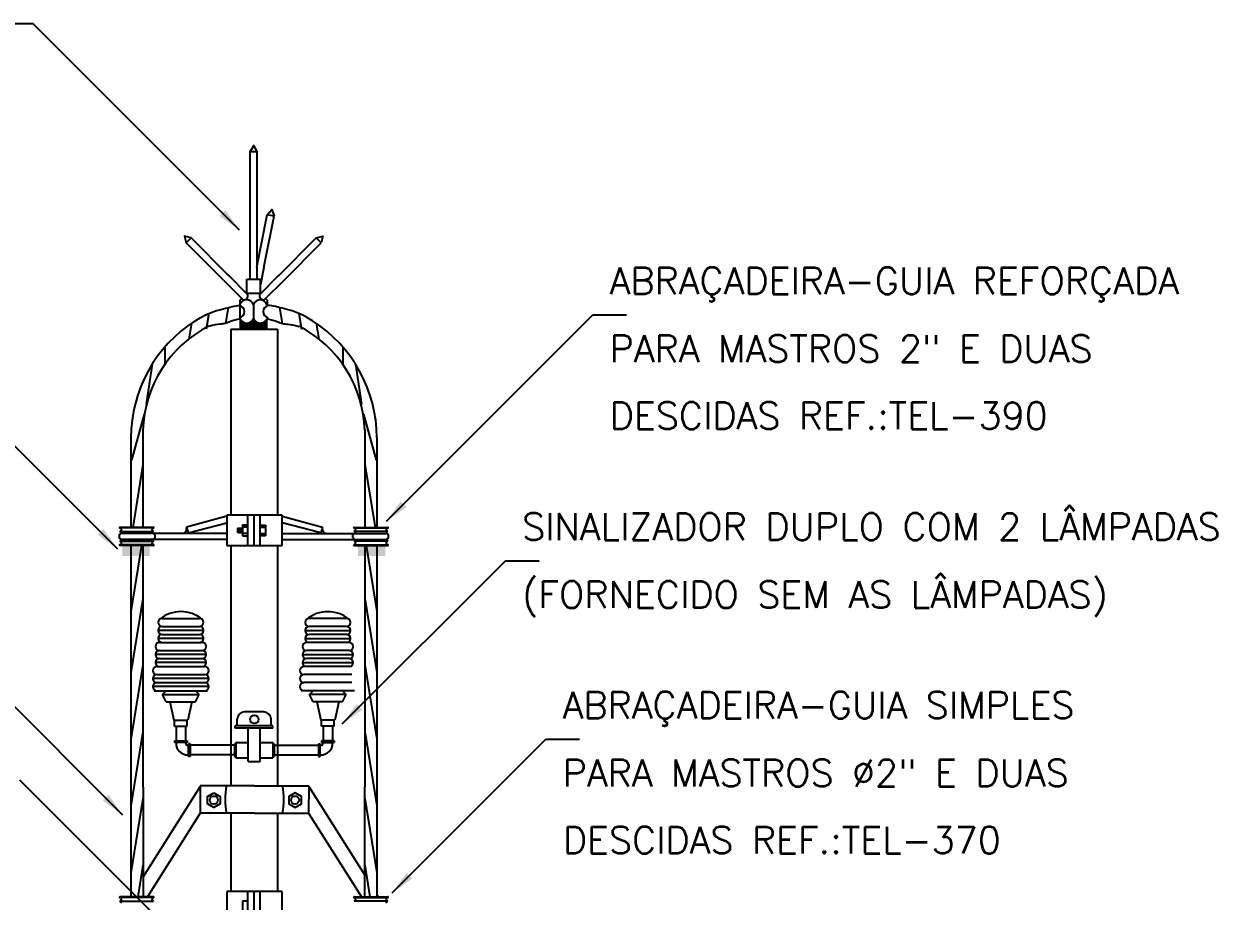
# Model space of a CAD drawing. Header units: millimetres. Extents: x -6195.1 to -6177.1, y -4661.3 to -4645.
# Drawn here: x -6186.44 to -6177.56, y -4651.89 to -4645.37 of the extents above; entities that cross this region are included whole.
import ezdxf
from ezdxf.enums import TextEntityAlignment as Align

# ---------------------------------------------------------------- set-up
doc = ezdxf.new("R2010")
doc.units = ezdxf.units.MM
doc.header["$LTSCALE"] = 10
doc.layers.add('Termotécnica', color=7, linetype='Continuous')
doc.styles.add('r80', font='romans.shx')

# ---------------------------------------------------------------- blocks, each defined once
blk = doc.blocks.new('*X4')
at = {"color": 0}
for p, q in [((221.636, 187.654), (221.658, 187.654)), ((221.636, 187.617), (221.696, 187.617)), ((221.636, 187.579), (221.76, 187.579)), ((221.636, 187.542), (222.576, 187.542)), ((221.636, 187.504), (222.576, 187.504)), ((221.636, 187.467), (222.576, 187.467)), ((221.636, 187.429), (222.576, 187.429)), ((221.636, 187.392), (222.576, 187.392)), ((221.969, 187.579), (222.25, 187.579)), ((222.033, 187.617), (222.187, 187.617)), ((222.072, 187.654), (222.148, 187.654)), ((222.099, 187.692), (222.121, 187.692)), ((222.46, 187.579), (222.576, 187.579)), ((222.523, 187.617), (222.576, 187.617)), ((222.562, 187.654), (222.576, 187.654))]:
    blk.add_line(p, q, dxfattribs=at)

msp = doc.modelspace()

# ---------------------------------------------------------------- linework, layer by layer
at = {"layer": 'Termotécnica', "color": 2}
for p, q in [((-6186.3699, -4645.3655), (-6186.6199, -4645.3655)), ((-6184.8344, -4646.901), (-6186.3699, -4645.3655)), ((-6183.742, -4649.0646), (-6182.2065, -4647.5291)), ((-6182.2065, -4647.5291), (-6181.9565, -4647.5291)), ((-6185.7392, -4649.2739), (-6187.2747, -4647.7384)), ((-6184.0704, -4650.5724), (-6182.8568, -4649.3588)), ((-6182.8568, -4649.3588), (-6182.6068, -4649.3588)), ((-6185.7026, -4651.2506), (-6187.238, -4649.7151)), ((-6183.6981, -4651.8285), (-6182.5553, -4650.6857)), ((-6182.5553, -4650.6857), (-6182.3053, -4650.6857)), ((-6184.9314, -4652.5277), (-6186.4668, -4650.9922))]:
    msp.add_line(p, q, dxfattribs=at)
at = {"layer": 'Termotécnica', "color": 2, "ltscale": 5}
for p, q in [((-6184.7542, -4647.2656), (-6184.7543, -4646.3129)), ((-6184.7027, -4647.2656), (-6184.7028, -4646.3129)), ((-6184.7047, -4647.1753), (-6184.6285, -4646.7854)), ((-6184.6529, -4647.1788), (-6184.5779, -4646.7953)), ((-6184.9545, -4647.2708), (-6185.2309, -4646.9946)), ((-6184.9135, -4647.239), (-6185.1944, -4646.9582)), ((-6184.5445, -4647.239), (-6184.2636, -4646.958)), ((-6184.5035, -4647.2708), (-6184.2272, -4646.9944)), ((-6184.6529, -4647.1788), (-6184.6774, -4647.304)), ((-6184.9545, -4647.2708), (-6184.8087, -4647.4166)), ((-6184.7723, -4647.3802), (-6184.9193, -4647.2333)), ((-6184.7799, -4647.3686), (-6184.7799, -4647.2656)), ((-6184.7799, -4647.2656), (-6184.6769, -4647.2656)), ((-6184.6856, -4647.3802), (-6184.5387, -4647.2332)), ((-6184.6774, -4647.3686), (-6184.6774, -4647.2656)), ((-6184.5035, -4647.2708), (-6184.6492, -4647.4166)), ((-6184.7799, -4647.3686), (-6184.6774, -4647.3686)), ((-6184.8314, -4647.4527), (-6184.831, -4647.5515)), ((-6184.8174, -4647.4079), (-6184.831, -4647.4197)), ((-6184.831, -4647.4197), (-6184.831, -4647.4607)), ((-6184.7303, -4647.4497), (-6184.7302, -4647.5594)), ((-6184.6403, -4647.4077), (-6184.6295, -4647.4197)), ((-6184.6295, -4647.4197), (-6184.6295, -4647.4607)), ((-6184.831, -4647.5515), (-6184.831, -4647.5594)), ((-6184.831, -4647.5908), (-6184.831, -4647.5914)), ((-6184.8276, -4647.6295), (-6184.8276, -4647.5647)), ((-6184.634, -4647.6295), (-6184.8276, -4647.6295)), ((-6184.6341, -4647.5676), (-6184.634, -4647.6295)), ((-6184.6295, -4647.5599), (-6184.6295, -4647.5599)), ((-6185.643, -4648.4445), (-6185.643, -4649.1106)), ((-6183.8128, -4648.4445), (-6183.8128, -4649.1106)), ((-6184.9283, -4649.0212), (-6184.9283, -4649.2446)), ((-6184.7725, -4649.2446), (-6184.7726, -4649.0212)), ((-6184.7279, -4649.0212), (-6184.7278, -4649.2446)), ((-6184.7279, -4649.0212), (-6184.7278, -4649.2446)), ((-6184.6832, -4649.0212), (-6184.6832, -4649.2446)), ((-6184.5182, -4649.2446), (-6184.5182, -4649.0212)), ((-6185.4737, -4649.1107), (-6185.7239, -4649.1106)), ((-6185.7239, -4649.1419), (-6185.4737, -4649.1419)), ((-6185.7105, -4649.1553), (-6185.7239, -4649.1419)), ((-6185.4871, -4649.1553), (-6185.4737, -4649.1419)), ((-6185.2286, -4649.1091), (-6185.217, -4649.1522)), ((-6184.2179, -4649.1091), (-6184.2295, -4649.1522)), ((-6183.9821, -4649.1107), (-6183.7319, -4649.1106)), ((-6183.7318, -4649.1419), (-6183.9821, -4649.1419)), ((-6183.9686, -4649.1553), (-6183.9821, -4649.1419)), ((-6183.7452, -4649.1553), (-6183.7318, -4649.1419)), ((-6185.7105, -4649.2), (-6185.7239, -4649.2134)), ((-6185.7239, -4649.2134), (-6185.4737, -4649.2134)), ((-6185.4872, -4649.1553), (-6185.7091, -4649.1553)), ((-6185.4871, -4649.2), (-6185.7091, -4649.2)), ((-6185.4871, -4649.2), (-6185.4737, -4649.2134)), ((-6183.9686, -4649.2), (-6183.982, -4649.2134)), ((-6183.7318, -4649.2134), (-6183.982, -4649.2134)), ((-6183.9686, -4649.2), (-6183.7466, -4649.2)), ((-6183.9685, -4649.1553), (-6183.7466, -4649.1553)), ((-6183.7452, -4649.2), (-6183.7318, -4649.2134)), ((-6185.4737, -4649.2447), (-6185.7239, -4649.2447)), ((-6185.643, -4649.2447), (-6185.643, -4650.2261)), ((-6183.982, -4649.2447), (-6183.7318, -4649.2447)), ((-6183.8128, -4649.2447), (-6183.8128, -4650.2261)), ((-6185.643, -4650.2261), (-6185.6425, -4651.8598)), ((-6185.5524, -4650.2261), (-6185.5519, -4651.8598)), ((-6183.9033, -4650.2261), (-6183.9038, -4651.8598)), ((-6183.8128, -4650.2261), (-6183.8132, -4651.8598)), ((-6185.47, -4650.3255), (-6185.0717, -4650.3255)), ((-6185.4082, -4650.353), (-6185.3807, -4650.3255)), ((-6185.4082, -4650.353), (-6185.1335, -4650.353)), ((-6185.3807, -4650.4079), (-6185.4082, -4650.353)), ((-6185.1335, -4650.353), (-6185.161, -4650.3255)), ((-6185.161, -4650.4079), (-6185.1335, -4650.353)), ((-6183.9788, -4650.3255), (-6184.3767, -4650.3255)), ((-6184.3151, -4650.353), (-6184.2876, -4650.3255)), ((-6184.0404, -4650.353), (-6184.3151, -4650.353)), ((-6184.2876, -4650.4079), (-6184.3151, -4650.353)), ((-6184.0404, -4650.353), (-6184.0679, -4650.3255)), ((-6184.0679, -4650.4079), (-6184.0404, -4650.353)), ((-6185.3807, -4650.4079), (-6185.161, -4650.4079)), ((-6185.3532, -4650.4079), (-6185.323, -4650.5452)), ((-6185.1884, -4650.4079), (-6185.2187, -4650.5452)), ((-6184.6543, -4650.4833), (-6184.7971, -4650.4833)), ((-6184.0679, -4650.4079), (-6184.2876, -4650.4079)), ((-6184.2602, -4650.4079), (-6184.2299, -4650.5452)), ((-6184.0954, -4650.4079), (-6184.1256, -4650.5452)), ((-6185.323, -4650.5452), (-6185.2187, -4650.5452)), ((-6185.3175, -4650.5891), (-6185.3175, -4650.5452)), ((-6185.2242, -4650.5891), (-6185.2242, -4650.5452)), ((-6184.852, -4650.587), (-6184.852, -4650.5383)), ((-6184.5993, -4650.587), (-6184.5993, -4650.5383)), ((-6184.1256, -4650.5452), (-6184.2299, -4650.5452)), ((-6184.2245, -4650.5891), (-6184.2245, -4650.5452)), ((-6184.1311, -4650.5891), (-6184.1311, -4650.5452)), ((-6185.3175, -4650.5891), (-6185.2242, -4650.5891)), ((-6185.3065, -4650.5891), (-6185.3065, -4650.699)), ((-6185.2351, -4650.5891), (-6185.2351, -4650.699)), ((-6184.5856, -4650.587), (-6184.8657, -4650.587)), ((-6184.8657, -4650.6035), (-6184.8657, -4650.587)), ((-6184.5856, -4650.6035), (-6184.8657, -4650.6035)), ((-6184.7696, -4650.8528), (-6184.7696, -4650.6035)), ((-6184.6817, -4650.8528), (-6184.6817, -4650.6035)), ((-6184.5856, -4650.6035), (-6184.5856, -4650.587)), ((-6184.1311, -4650.5891), (-6184.2245, -4650.5891)), ((-6184.2135, -4650.5891), (-6184.2135, -4650.699)), ((-6184.1421, -4650.5891), (-6184.1421, -4650.699)), ((-6185.3175, -4650.699), (-6185.2242, -4650.699)), ((-6185.3175, -4650.699), (-6185.3175, -4650.71)), ((-6185.2242, -4650.71), (-6185.3175, -4650.71)), ((-6185.3065, -4650.71), (-6185.3065, -4650.7155)), ((-6185.2351, -4650.7155), (-6185.2351, -4650.71)), ((-6185.2242, -4650.699), (-6185.2242, -4650.71)), ((-6185.2187, -4650.732), (-6185.2132, -4650.732)), ((-6185.2132, -4650.8144), (-6185.2132, -4650.721)), ((-6185.2022, -4650.721), (-6185.2132, -4650.721)), ((-6185.2022, -4650.721), (-6185.2022, -4650.8144)), ((-6184.8726, -4650.732), (-6185.2022, -4650.732)), ((-6184.8726, -4650.721), (-6184.8616, -4650.721)), ((-6184.8726, -4650.721), (-6184.8726, -4650.8144)), ((-6184.8616, -4650.71), (-6184.7696, -4650.71)), ((-6184.8616, -4650.71), (-6184.8616, -4650.8253)), ((-6184.6817, -4650.71), (-6184.587, -4650.71)), ((-6184.587, -4650.71), (-6184.587, -4650.8253)), ((-6184.587, -4650.721), (-6184.576, -4650.721)), ((-6184.576, -4650.721), (-6184.576, -4650.8144)), ((-6184.576, -4650.732), (-6184.2464, -4650.732)), ((-6184.2464, -4650.721), (-6184.2354, -4650.721)), ((-6184.2464, -4650.721), (-6184.2464, -4650.8144)), ((-6184.2354, -4650.8144), (-6184.2354, -4650.721)), ((-6184.2299, -4650.732), (-6184.2354, -4650.732)), ((-6184.2245, -4650.699), (-6184.2245, -4650.71)), ((-6184.1311, -4650.699), (-6184.2245, -4650.699)), ((-6184.2245, -4650.71), (-6184.1311, -4650.71)), ((-6184.2135, -4650.7155), (-6184.2135, -4650.71)), ((-6184.1421, -4650.71), (-6184.1421, -4650.7155)), ((-6184.1311, -4650.699), (-6184.1311, -4650.71)), ((-6185.2187, -4650.8034), (-6185.2132, -4650.8034)), ((-6185.2022, -4650.8144), (-6185.2132, -4650.8144)), ((-6184.8726, -4650.8034), (-6185.2022, -4650.8034)), ((-6184.8726, -4650.8144), (-6184.8616, -4650.8144)), ((-6184.8616, -4650.8253), (-6184.7696, -4650.8253)), ((-6184.6817, -4650.8253), (-6184.587, -4650.8253)), ((-6184.587, -4650.8144), (-6184.576, -4650.8144)), ((-6184.576, -4650.8034), (-6184.2464, -4650.8034)), ((-6184.2464, -4650.8144), (-6184.2354, -4650.8144)), ((-6184.2299, -4650.8034), (-6184.2354, -4650.8034)), ((-6184.7696, -4650.8528), (-6184.6817, -4650.8528)), ((-6185.4737, -4651.8598), (-6185.7239, -4651.8597)), ((-6185.7105, -4651.9044), (-6185.7239, -4651.891)), ((-6185.7239, -4651.891), (-6185.4737, -4651.8911)), ((-6184.9283, -4651.8188), (-6184.9283, -4652.0422)), ((-6184.7725, -4652.0422), (-6184.7726, -4651.8188)), ((-6184.7279, -4651.8188), (-6184.7278, -4652.0422)), ((-6184.7279, -4651.8188), (-6184.7278, -4652.0422)), ((-6184.6832, -4651.8188), (-6184.6832, -4652.0422)), ((-6184.5182, -4652.0422), (-6184.5182, -4651.8188)), ((-6183.9821, -4651.8598), (-6183.7319, -4651.8597)), ((-6183.7318, -4651.891), (-6183.9821, -4651.8911)), ((-6183.7452, -4651.9044), (-6183.7318, -4651.891))]:
    msp.add_line(p, q, dxfattribs=at)
at = {"layer": 'Termotécnica', "color": 1, "ltscale": 5}
for p, q in [((-6185.0632, -4647.5189), (-6185.0821, -4647.6375)), ((-6184.9193, -4647.4758), (-6184.9383, -4647.5944)), ((-6184.5364, -4647.4758), (-6184.5174, -4647.5944)), ((-6184.3925, -4647.5189), (-6184.3736, -4647.6375)), ((-6185.1914, -4647.5917), (-6185.2103, -4647.7103)), ((-6184.2643, -4647.5917), (-6184.2454, -4647.7103)), ((-6185.3905, -4647.77), (-6185.39, -4647.8997)), ((-6184.0652, -4647.77), (-6184.0657, -4647.8997)), ((-6185.4848, -4647.898), (-6185.5292, -4648.1953)), ((-6183.9709, -4647.898), (-6183.9265, -4648.1953)), ((-6185.5423, -4648.2692), (-6185.6385, -4648.6119)), ((-6183.9134, -4648.2692), (-6183.8172, -4648.6119)), ((-6185.5524, -4648.6438), (-6185.6289, -4649.1106)), ((-6183.9033, -4648.6438), (-6183.8268, -4649.1106)), ((-6185.4737, -4649.1151), (-6185.7239, -4649.1151)), ((-6184.8488, -4649.1174), (-6184.8129, -4649.1174)), ((-6184.8488, -4649.1174), (-6184.8488, -4649.15)), ((-6184.8129, -4649.15), (-6184.8488, -4649.15)), ((-6184.8455, -4649.15), (-6184.8129, -4649.15)), ((-6184.8428, -4649.1176), (-6184.8428, -4649.1498)), ((-6184.8368, -4649.1176), (-6184.8368, -4649.1498)), ((-6184.8308, -4649.1176), (-6184.8308, -4649.1498)), ((-6184.8248, -4649.1176), (-6184.8248, -4649.1498)), ((-6184.8188, -4649.1176), (-6184.8188, -4649.1498)), ((-6184.8188, -4649.1176), (-6184.8188, -4649.1498)), ((-6184.7745, -4649.0933), (-6184.813, -4649.0933)), ((-6184.8129, -4649.093), (-6184.8129, -4649.1728)), ((-6184.7736, -4649.1085), (-6184.8129, -4649.1085)), ((-6184.684, -4649.0944), (-6184.6417, -4649.0944)), ((-6184.684, -4649.0944), (-6184.6417, -4649.0944)), ((-6184.6417, -4649.11), (-6184.6837, -4649.11)), ((-6184.6837, -4649.11), (-6184.6417, -4649.11)), ((-6184.6417, -4649.0944), (-6184.6417, -4649.1737)), ((-6184.6417, -4649.0944), (-6184.6417, -4649.1737)), ((-6183.9821, -4649.1151), (-6183.7319, -4649.1151)), ((-6185.4737, -4649.2402), (-6185.7239, -4649.2402)), ((-6184.7736, -4649.1574), (-6184.8129, -4649.1574)), ((-6184.7736, -4649.1574), (-6184.8129, -4649.1574)), ((-6184.8129, -4649.1728), (-6184.7736, -4649.1729)), ((-6184.6417, -4649.1581), (-6184.6839, -4649.1581)), ((-6184.6839, -4649.1581), (-6184.6417, -4649.1581)), ((-6184.6417, -4649.1737), (-6184.6839, -4649.1737)), ((-6184.6417, -4649.1737), (-6184.6839, -4649.1737)), ((-6183.982, -4649.2402), (-6183.7318, -4649.2402)), ((-6185.5622, -4649.2447), (-6185.643, -4649.7375)), ((-6183.8935, -4649.2447), (-6183.8128, -4649.7375)), ((-6185.5529, -4649.6402), (-6185.643, -4650.1895)), ((-6183.9028, -4649.6402), (-6183.8128, -4650.1895)), ((-6185.4102, -4649.7879), (-6185.1315, -4649.7879)), ((-6185.4102, -4649.8476), (-6185.1315, -4649.8476)), ((-6184.0385, -4649.7883), (-6184.317, -4649.7883)), ((-6184.0385, -4649.848), (-6184.317, -4649.848)), ((-6185.1016, -4649.8775), (-6185.4401, -4649.8775)), ((-6185.1016, -4649.9372), (-6185.4401, -4649.9372)), ((-6185.4102, -4649.9073), (-6185.1315, -4649.9073)), ((-6184.3469, -4649.8779), (-6184.0087, -4649.8779)), ((-6184.3469, -4649.9375), (-6184.0087, -4649.9375)), ((-6184.0385, -4649.9077), (-6184.317, -4649.9077)), ((-6185.4301, -4649.9671), (-6185.1115, -4649.9671)), ((-6185.4301, -4650.0268), (-6185.1115, -4650.0268)), ((-6184.0186, -4649.9674), (-6184.3369, -4649.9674)), ((-6184.0186, -4650.0271), (-6184.3369, -4650.0271)), ((-6185.0817, -4650.0567), (-6185.46, -4650.0567)), ((-6185.0817, -4650.1164), (-6185.46, -4650.1164)), ((-6185.4301, -4650.0865), (-6185.1115, -4650.0865)), ((-6184.3668, -4650.0569), (-6183.9888, -4650.0569)), ((-6184.3668, -4650.1166), (-6183.9888, -4650.1166)), ((-6184.0186, -4650.0868), (-6184.3369, -4650.0868)), ((-6185.5524, -4650.1336), (-6185.643, -4650.6861)), ((-6185.4501, -4650.1463), (-6185.0916, -4650.1463)), ((-6185.4501, -4650.206), (-6185.0916, -4650.206)), ((-6183.9987, -4650.1464), (-6184.3568, -4650.1464)), ((-6183.9987, -4650.2061), (-6184.3568, -4650.2061)), ((-6183.9033, -4650.1336), (-6183.8128, -4650.6861)), ((-6185.0618, -4650.2359), (-6185.4799, -4650.2359)), ((-6185.0618, -4650.2956), (-6185.4799, -4650.2956)), ((-6185.4501, -4650.2658), (-6185.0916, -4650.2658)), ((-6183.9987, -4650.2658), (-6184.3568, -4650.2658)), ((-6185.5524, -4650.6301), (-6185.643, -4651.1827)), ((-6183.9033, -4650.6301), (-6183.8128, -4651.1827)), ((-6185.5524, -4651.1267), (-6185.643, -4651.6793)), ((-6183.9033, -4651.1267), (-6183.8128, -4651.6793)), ((-6185.5524, -4651.6233), (-6185.5912, -4651.8598)), ((-6183.9033, -4651.6233), (-6183.8646, -4651.8598)), ((-6185.4714, -4651.8642), (-6185.7239, -4651.8642)), ((-6184.7745, -4651.8909), (-6184.813, -4651.8909)), ((-6184.8129, -4651.8905), (-6184.8129, -4651.9704)), ((-6183.9821, -4651.8642), (-6183.7319, -4651.8642))]:
    msp.add_line(p, q, dxfattribs=at)
at = {"layer": 'Termotécnica', "color": 3, "linetype": 'ByBlock', "ltscale": 5}
for p, q in [((-6184.8992, -4647.6357), (-6184.5531, -4647.6356)), ((-6184.8992, -4647.6357), (-6184.899, -4649.0212)), ((-6184.5531, -4647.6356), (-6184.5529, -4649.0212)), ((-6184.899, -4649.2446), (-6184.8987, -4651.0342)), ((-6184.5529, -4649.2446), (-6184.5526, -4651.0342)), ((-6184.8987, -4651.2368), (-6184.8986, -4651.8188)), ((-6184.5526, -4651.2368), (-6184.5525, -4651.8188))]:
    msp.add_line(p, q, dxfattribs=at)
at = {"layer": 'Termotécnica', "color": 2, "linetype": 'ByBlock', "ltscale": 5}
for p, q in [((-6185.5524, -4648.3832), (-6185.5524, -4649.1106)), ((-6183.9033, -4648.3832), (-6183.9033, -4649.1106)), ((-6185.5524, -4649.2447), (-6185.5524, -4650.2261)), ((-6183.9033, -4649.2447), (-6183.9033, -4650.2261))]:
    msp.add_line(p, q, dxfattribs=at)
at = {"layer": 'Termotécnica', "color": 3, "ltscale": 5}
for p, q in [((-6184.9283, -4649.0282), (-6185.2286, -4649.1091)), ((-6184.8548, -4649.0212), (-6184.9283, -4649.0212)), ((-6184.7279, -4649.0212), (-6184.864, -4649.0212)), ((-6184.5778, -4649.0212), (-6184.7279, -4649.0212)), ((-6184.5182, -4649.0212), (-6184.5778, -4649.0212)), ((-6184.5182, -4649.0282), (-6184.2179, -4649.1091)), ((-6185.217, -4649.1522), (-6184.9283, -4649.0771)), ((-6184.2295, -4649.1522), (-6184.5182, -4649.0771)), ((-6184.9283, -4649.1554), (-6185.4871, -4649.1553)), ((-6184.9283, -4649.2001), (-6185.4871, -4649.2)), ((-6184.5182, -4649.1554), (-6183.9686, -4649.1553)), ((-6184.5182, -4649.2001), (-6183.9686, -4649.2)), ((-6184.9283, -4649.2446), (-6184.5182, -4649.2446)), ((-6185.1273, -4651.0372), (-6185.5519, -4651.711)), ((-6185.1273, -4651.0342), (-6185.1265, -4651.2368)), ((-6184.7234, -4651.0342), (-6185.1273, -4651.0342)), ((-6184.7234, -4651.0342), (-6184.3195, -4651.0342)), ((-6184.3195, -4651.0342), (-6184.3203, -4651.2368)), ((-6184.3195, -4651.0371), (-6183.9033, -4651.6979)), ((-6185.1265, -4651.2368), (-6185.5191, -4651.8598)), ((-6184.7234, -4651.2368), (-6185.1265, -4651.2368)), ((-6184.7234, -4651.2368), (-6184.3203, -4651.2368)), ((-6184.3203, -4651.2368), (-6183.928, -4651.8598)), ((-6185.6425, -4651.8546), (-6185.6457, -4651.8598)), ((-6184.8548, -4651.8188), (-6184.9283, -4651.8188)), ((-6184.7279, -4651.8188), (-6184.864, -4651.8188)), ((-6184.5778, -4651.8188), (-6184.7279, -4651.8188)), ((-6184.5182, -4651.8188), (-6184.5778, -4651.8188)), ((-6183.8132, -4651.841), (-6183.8014, -4651.8598))]:
    msp.add_line(p, q, dxfattribs=at)
at = {"layer": 'Termotécnica', "color": 2, "ltscale": 5}
for points in [[(-6184.703, -4646.3145), (-6184.7291, -4646.2692), (-6184.7553, -4646.3145)], [(-6184.5779, -4646.7953), (-6184.6285, -4646.7854), (-6184.5946, -4646.7466)], [(-6185.2309, -4646.9946), (-6185.1944, -4646.9582), (-6185.2442, -4646.9448)], [(-6184.2272, -4646.9944), (-6184.2636, -4646.958), (-6184.2139, -4646.9447)]]:
    msp.add_lwpolyline(points, close=True, dxfattribs=at)
for points in [[(-6184.7799, -4647.3686), (-6184.7819, -4647.3706)], [(-6184.6758, -4647.3703), (-6184.6774, -4647.3686)], [(-6185.1651, -4647.5742), (-6185.1263, -4647.5514), (-6185.0924, -4647.5334), (-6185.0627, -4647.5195), (-6185.0366, -4647.5089), (-6185.0134, -4647.501), (-6184.9927, -4647.4949), (-6184.9737, -4647.4901), (-6184.9558, -4647.4857), (-6184.9385, -4647.4812), (-6184.9218, -4647.4767), (-6184.9056, -4647.4724), (-6184.8899, -4647.4684), (-6184.8749, -4647.4651), (-6184.8605, -4647.4625), (-6184.8467, -4647.461), (-6184.8336, -4647.4607)], [(-6184.2906, -4647.5742), (-6184.3294, -4647.5514), (-6184.3633, -4647.5334), (-6184.3931, -4647.5195), (-6184.4192, -4647.5089), (-6184.4423, -4647.501), (-6184.463, -4647.4949), (-6184.482, -4647.4901), (-6184.4999, -4647.4857), (-6184.5172, -4647.4812), (-6184.534, -4647.4767), (-6184.5501, -4647.4724), (-6184.5658, -4647.4684), (-6184.5808, -4647.4651), (-6184.5952, -4647.4625), (-6184.609, -4647.461), (-6184.6221, -4647.4607)], [(-6184.8267, -4647.5589), (-6184.8497, -4647.5647), (-6184.8695, -4647.5703), (-6184.8865, -4647.5756), (-6184.901, -4647.5805), (-6184.9135, -4647.5849), (-6184.9244, -4647.5888), (-6184.9342, -4647.5919), (-6184.9432, -4647.5944), (-6184.9519, -4647.596), (-6184.961, -4647.5972), (-6184.9712, -4647.5983), (-6184.9832, -4647.5997), (-6184.9978, -4647.6017), (-6185.0157, -4647.6047), (-6185.0375, -4647.6092), (-6185.064, -4647.6154)], [(-6184.629, -4647.5589), (-6184.606, -4647.5647), (-6184.5862, -4647.5703), (-6184.5692, -4647.5756), (-6184.5547, -4647.5805), (-6184.5422, -4647.5849), (-6184.5313, -4647.5888), (-6184.5215, -4647.5919), (-6184.5125, -4647.5944), (-6184.5038, -4647.596), (-6184.4947, -4647.5972), (-6184.4845, -4647.5983), (-6184.4725, -4647.5997), (-6184.4579, -4647.6017), (-6184.4401, -4647.6047), (-6184.4182, -4647.6092), (-6184.3917, -4647.6154)]]:
    msp.add_lwpolyline(points, dxfattribs=at)
at = {"layer": 'Termotécnica', "color": 1, "ltscale": 5}
for points in [[(-6185.0259, -4651.0844), (-6184.9783, -4651.1116), (-6184.9781, -4651.1664), (-6185.0254, -4651.194), (-6185.073, -4651.1668), (-6185.0732, -4651.112)], [(-6184.4209, -4651.0844), (-6184.4685, -4651.1116), (-6184.4687, -4651.1664), (-6184.4214, -4651.194), (-6184.3738, -4651.1668), (-6184.3736, -4651.112)]]:
    msp.add_lwpolyline(points, close=True, dxfattribs=at)
for centre, radius in [((-6184.7242, -4650.5387), 0.0316), ((-6185.0256, -4651.1392), 0.0302), ((-6184.4211, -4651.1392), 0.0302)]:
    msp.add_circle(centre, radius, dxfattribs=at)
at = {"layer": 'Termotécnica', "color": 2, "ltscale": 5}
for centre, radius, start, end in [((-6184.8445, -4647.5061), 0.0467, 283.45488, 76.54512), ((-6184.7812, -4647.4732), 0.0543, 20.22535, 157.80203), ((-6184.8011, -4647.3877), 0.0298, 255.31958, 16.18306), ((-6184.6813, -4647.4731), 0.0543, 20.22535, 157.80203), ((-6184.6568, -4647.3877), 0.0298, 163.83398, 284.69745), ((-6184.6112, -4647.5061), 0.0467, 103.45488, 256.54512), ((-6184.6032, -4648.4489), 1.0396, 122.71733, 179.69385), ((-6184.6555, -4648.4146), 0.8976, 117.07162, 178.46508), ((-6184.7806, -4647.5351), 0.0559, 205.78034, 212.3471), ((-6184.7806, -4647.5351), 0.0559, 212.79057, 334.87771), ((-6184.6797, -4647.5351), 0.0559, 205.78034, 324.50505), ((-6184.6797, -4647.5351), 0.0559, 324.83655, 334.87771), ((-6184.8002, -4648.4146), 0.8976, 1.53492, 62.92838), ((-6184.8525, -4648.4489), 1.0396, 0.30615, 57.28267), ((-6185.725, -4649.1129), 0.0025, 63.42643, 296.55654), ((-6185.7255, -4649.1285), 0.0135, 277.1165, 82.86647), ((-6185.472, -4649.1285), 0.0135, 97.1165, 262.86647), ((-6185.4725, -4649.1129), 0.0025, 243.42643, 116.55654), ((-6183.9832, -4649.1129), 0.0025, 63.44346, 296.57357), ((-6183.9837, -4649.1285), 0.0135, 277.13353, 82.8835), ((-6183.7302, -4649.1285), 0.0135, 97.13353, 262.8835), ((-6183.7307, -4649.1129), 0.0025, 243.44346, 116.57357), ((-6185.7075, -4649.1776), 0.0224, 94.0698, 265.91317), ((-6185.725, -4649.2424), 0.0025, 63.42643, 296.55654), ((-6185.7256, -4649.2268), 0.0135, 277.1165, 82.86647), ((-6185.4843, -4649.1777), 0.0225, 262.86647, 97.1165), ((-6185.472, -4649.2268), 0.0135, 97.1165, 262.86647), ((-6185.4726, -4649.2425), 0.0025, 243.42643, 116.55654), ((-6183.9714, -4649.1777), 0.0225, 82.8835, 277.13353), ((-6183.9832, -4649.2425), 0.0025, 63.44346, 296.57357), ((-6183.9837, -4649.2268), 0.0135, 277.13353, 82.8835), ((-6183.7482, -4649.1776), 0.0224, 274.08683, 85.9302), ((-6183.7302, -4649.2268), 0.0135, 97.13353, 262.8835), ((-6183.7307, -4649.2424), 0.0025, 243.44346, 116.57357), ((-6184.7971, -4650.5383), 0.0549, 90, 180), ((-6184.6543, -4650.5383), 0.0549, 0, 90), ((-6185.2187, -4650.7155), 0.0879, 180, 270), ((-6185.2187, -4650.7155), 0.0165, 180, 270), ((-6184.2299, -4650.7155), 0.0165, 270, 0), ((-6184.2299, -4650.7155), 0.0879, 270, 0), ((-6185.725, -4651.862), 0.0025, 63.42643, 296.55654), ((-6185.7255, -4651.8776), 0.0135, 277.1165, 82.86647), ((-6185.472, -4651.8777), 0.0135, 97.1165, 262.86647), ((-6185.4725, -4651.862), 0.0025, 243.42643, 116.55654), ((-6183.9832, -4651.862), 0.0025, 63.44346, 296.57357), ((-6183.9837, -4651.8777), 0.0135, 277.13353, 82.8835), ((-6183.7302, -4651.8776), 0.0135, 97.13353, 262.8835), ((-6183.7307, -4651.862), 0.0025, 243.44346, 116.57357)]:
    msp.add_arc(centre, radius, start, end, dxfattribs=at)
at = {"layer": 'Termotécnica', "color": 1, "ltscale": 5}
for centre, radius, start, end in [((-6185.2648, -4649.119), 0.0376, 284.68136, 15.37721), ((-6184.1817, -4649.119), 0.0376, 164.62279, 255.31864), ((-6185.2708, -4649.9857), 0.2481, 50.2636, 129.33943), ((-6184.1778, -4649.986), 0.2479, 50.66057, 129.7364), ((-6185.4102, -4649.8177), 0.0299, 90, 270), ((-6185.4102, -4649.8775), 0.0299, 90, 270), ((-6185.1315, -4649.8177), 0.0299, 270, 90), ((-6185.1315, -4649.8775), 0.0299, 270, 90), ((-6184.317, -4649.8182), 0.0298, 90, 270), ((-6184.317, -4649.8779), 0.0298, 90, 270), ((-6184.0385, -4649.8182), 0.0298, 270, 90), ((-6184.0385, -4649.8779), 0.0298, 270, 90), ((-6185.4102, -4649.9372), 0.0299, 90, 270), ((-6185.1315, -4649.9372), 0.0299, 270, 90), ((-6184.317, -4649.9375), 0.0298, 90, 270), ((-6184.0385, -4649.9375), 0.0298, 270, 90), ((-6185.4301, -4649.9969), 0.0299, 90, 270), ((-6185.4301, -4650.0567), 0.0299, 90, 270), ((-6185.1115, -4649.9969), 0.0299, 270, 90), ((-6185.1115, -4650.0567), 0.0299, 270, 90), ((-6184.3369, -4649.9972), 0.0298, 90, 270), ((-6184.3369, -4650.0569), 0.0298, 90, 270), ((-6184.0186, -4649.9972), 0.0298, 270, 90), ((-6184.0186, -4650.0569), 0.0298, 270, 90), ((-6185.4301, -4650.1164), 0.0299, 90, 270), ((-6185.1115, -4650.1164), 0.0299, 270, 90), ((-6184.3369, -4650.1166), 0.0298, 90, 270), ((-6184.0186, -4650.1166), 0.0298, 270, 90), ((-6185.4501, -4650.1761), 0.0299, 90, 270), ((-6185.4501, -4650.2359), 0.0299, 90, 270), ((-6185.0916, -4650.1761), 0.0299, 270, 90), ((-6185.0916, -4650.2359), 0.0299, 270, 90), ((-6184.3568, -4650.1763), 0.0298, 90, 270), ((-6184.3568, -4650.236), 0.0298, 90, 270), ((-6185.4501, -4650.2956), 0.0299, 90, 270), ((-6185.0916, -4650.2956), 0.0299, 270, 90), ((-6184.3568, -4650.2956), 0.0298, 90, 270)]:
    msp.add_arc(centre, radius, start, end, dxfattribs=at)
at = {"layer": 'Termotécnica', "color": 3, "ltscale": 5}
for centre, start, end in [((-6184.4784, -4651.1355), 167.38788, 192.61212), ((-6184.9684, -4651.1355), 347.38788, 12.61212)]:
    msp.add_arc(centre, 0.4639, start, end, dxfattribs=at)
at = {"layer": 'Termotécnica', "color": 2}
for points in [[(-6184.9397, -4646.7516), (-6184.9824, -4646.7938), (-6184.8344, -4646.901)], [(-6183.5926, -4648.9594), (-6183.6348, -4648.9166), (-6183.742, -4649.0646)], [(-6185.8445, -4649.1246), (-6185.8872, -4649.1668), (-6185.7392, -4649.2739)], [(-6183.9211, -4650.4672), (-6183.9633, -4650.4245), (-6184.0704, -4650.5724)], [(-6185.8078, -4651.1012), (-6185.8505, -4651.1434), (-6185.7026, -4651.2506)], [(-6183.5488, -4651.7233), (-6183.591, -4651.6806), (-6183.6981, -4651.8285)]]:
    msp.add_solid(points, dxfattribs=at)
at = {"layer": 'Termotécnica', "color": 2, "ltscale": 5}
for points in [[(-6185.5029, -4649.2449), (-6185.7058, -4649.2449), (-6185.5029, -4649.3228), (-6185.7058, -4649.3228)], [(-6183.9528, -4649.2449), (-6183.7499, -4649.2449), (-6183.9528, -4649.3228), (-6183.7499, -4649.3228)]]:
    msp.add_solid(points, dxfattribs=at)

# ---------------------------------------------------------------- block references
at = {"layer": 'Termotécnica', "color": 2, "ltscale": 5, "xscale": 0.2059945012275988, "yscale": 0.2059945012275876, "zscale": 0.04119890024551798, "rotation": 0.00851569138238296}
msp.add_blockref('*X4', (-6230.4778, -4686.2338), dxfattribs=at)

# ---------------------------------------------------------------- texts
at = {"layer": 'Termotécnica', "color": 2, "style": 'r80'}
for s, p in [('ABRAÇADEIRA-GUIA REFORÇADA', (-6182.0829, -4647.2766)), ('PARA MASTROS 2" E DUAS', (-6182.0825, -4647.7809)), ('DESCIDAS REF.:TEL-390', (-6182.0816, -4648.2805)), ('SINALIZADOR DUPLO COM 2 LÂMPADAS', (-6182.7331, -4649.1063)), ('(FORNECIDO SEM AS LÂMPADAS)', (-6182.7327, -4649.6105)), ('ABRAÇADEIRA-GUIA SIMPLES', (-6182.4317, -4650.4332)), ('PARA MASTROS %%c2" E DUAS', (-6182.4313, -4650.9375)), ('DESCIDAS REF.:TEL-370', (-6182.4304, -4651.4371))]:
    msp.add_text(s, height=0.2, dxfattribs=at).set_placement(p, align=Align.MIDDLE_LEFT)

doc.saveas('drawing.dxf')
